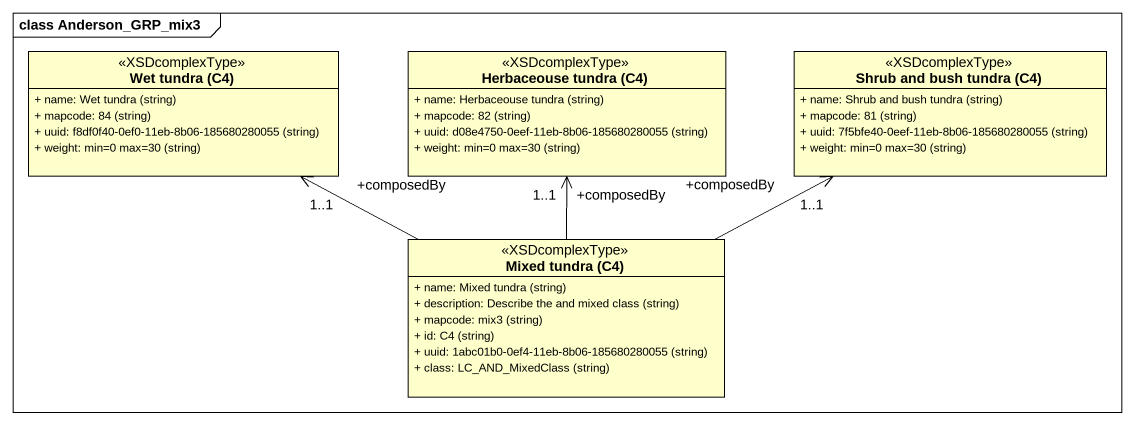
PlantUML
@startuml
mainframe class Anderson_GRP_mix3
hide circle
hide empty members
skinparam classAttributeIconSize 0
class "Wet tundra (C4)" as Wet_tundra_C4 <<XSDcomplexType>> {
  {field} + name: Wet tundra (string)
  {field} + mapcode: 84 (string)
  {field} + uuid: f8df0f40-0ef0-11eb-8b06-185680280055 (string)
  {field} + weight: min=0 max=30 (string)
}
class "Herbaceouse tundra (C4)" as Herbaceouse_tundra_C4 <<XSDcomplexType>> {
  {field} + name: Herbaceouse tundra (string)
  {field} + mapcode: 82 (string)
  {field} + uuid: d08e4750-0eef-11eb-8b06-185680280055 (string)
  {field} + weight: min=0 max=30 (string)
}
class "Shrub and bush tundra (C4)" as Shrub_and_bush_tundra_C4 <<XSDcomplexType>> {
  {field} + name: Shrub and bush tundra (string)
  {field} + mapcode: 81 (string)
  {field} + uuid: 7f5bfe40-0eef-11eb-8b06-185680280055 (string)
  {field} + weight: min=0 max=30 (string)
}
class "Mixed tundra (C4)" as Mixed_tundra_C4 <<XSDcomplexType>> {
  {field} + name: Mixed tundra (string)
  {field} + description: Describe the and mixed class (string)
  {field} + mapcode: mix3 (string)
  {field} + id: C4 (string)
  {field} + uuid: 1abc01b0-0ef4-11eb-8b06-185680280055 (string)
  {field} + class: LC_AND_MixedClass (string)
}
Mixed_tundra_C4 -left-> "+composedBy\n1..1" Wet_tundra_C4
Mixed_tundra_C4 -up-> "+composedBy\n1..1" Herbaceouse_tundra_C4
Mixed_tundra_C4 -right-> "+composedBy\n1..1" Shrub_and_bush_tundra_C4
@enduml
